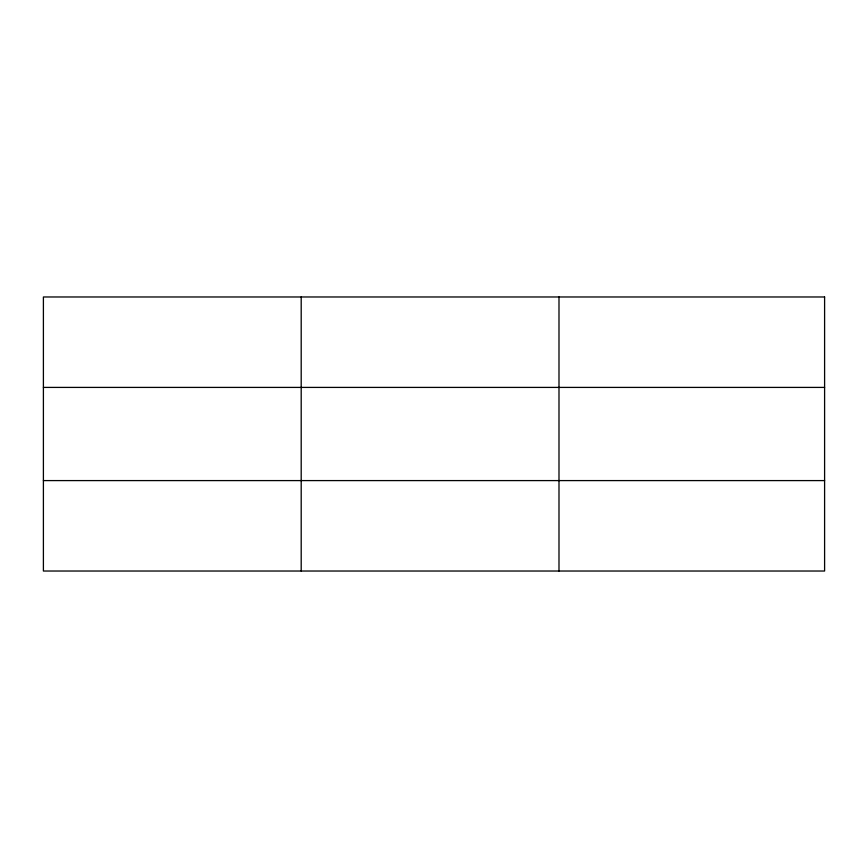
<?xml version="1.0" encoding="UTF-8"?>
<svg xmlns="http://www.w3.org/2000/svg" width="868" height="868" viewBox="0 0 868 868"><rect width="100%" height="100%" fill="white"/><g stroke="black" fill="none" stroke-linecap="round" stroke-linejoin="round"><path stroke-width="1.3" d="M301.196 296.975L301.196 571.025M558.992 296.975L558.992 571.025M43.4 387.41L824.6 387.41M43.4 480.59L824.6 480.59M824.6 296.975L824.6 571.025L43.4 571.025L43.4 296.975L824.6 296.975"/></g></svg>
